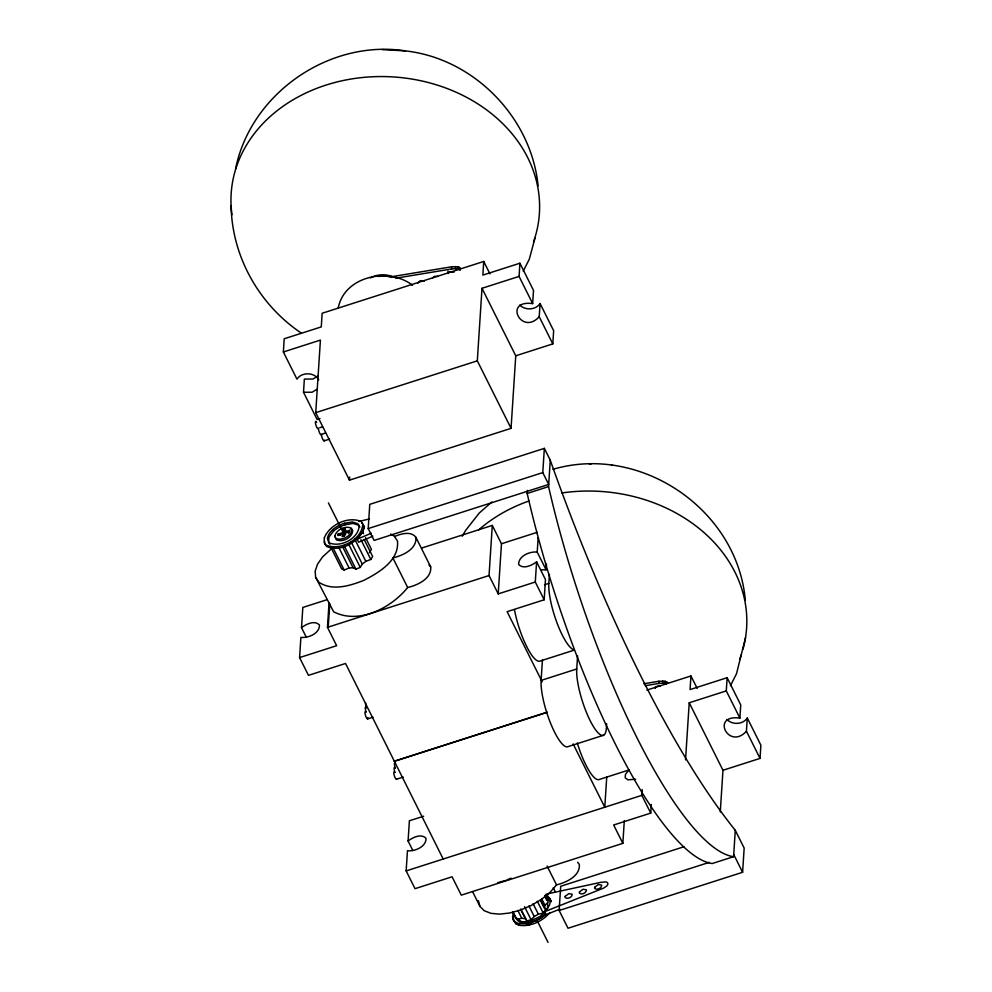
<?xml version="1.0" encoding="UTF-8"?>
<svg xmlns="http://www.w3.org/2000/svg" width="992" height="992" viewBox="0 0 992 992"><rect width="100%" height="100%" fill="white"/><g stroke="black" fill="none" stroke-linecap="round" stroke-linejoin="round"><path stroke-width="1.49" d="M318.767 379.787C314.464 372.062 301.704 371.789 296.955 379.167L283.365 351.974L284.208 338.78L321.272 326.901L322.152 313.261L483.736 261.466L489.936 273.854M319.957 418.562L317.105 419.48L303.515 392.274L304.358 379.08L312.939 379.031L317.899 376.067M443.201 859.035L345.526 663.474L308.462 675.354L299.584 657.584L300.886 637.385C308.301 638.253 319.697 633.504 319.461 624.997C314.638 619.876 306.181 624.142 301.518 627.651L306.305 637.224M301.518 627.651L302.82 607.451L327.062 599.689M483.736 261.466L482.856 275.094L519.92 263.215L519.064 276.408L482 288.288L515.753 355.793L511.054 428.346L349.469 480.153L315.729 412.647L320.416 340.095L283.365 351.974M299.584 657.584L336.648 645.705L327.472 627.353L329.034 603.037M349.469 480.153L349.68 477.065M544.348 448.372L542.773 472.601L548.7 484.443L374.12 540.417L368.206 528.575L369.768 504.345L544.348 448.372L550.262 460.214A565.626 139.475 72.2 0 0 735.283 830.304L744.161 848.061L742.599 872.29L568.019 928.252L559.141 910.495L560.703 886.265L683.934 846.759M624.315 820.558L622.84 843.349L461.268 895.156L452.092 876.792L415.028 888.683L406.15 870.914L407.452 850.714C414.867 851.582 426.262 846.833 426.027 838.327C421.203 833.193 412.746 837.459 408.084 840.98L412.858 850.541M408.084 840.98L409.386 820.781L423.646 816.218M395.696 278.219L451.546 268.968L451.682 266.774L457.92 266.774L460.437 268.026M451.546 268.968L455.427 268.671L455.564 266.476M460.3 270.221L457.783 268.968L457.92 266.774M459.135 269.464L459.271 267.27M511.054 428.346L477.313 360.84L482 288.288M541.669 569.805L546.108 569.854L537.218 552.085C529.802 551.23 518.407 555.966 518.642 564.485C523.466 569.606 531.923 565.341 536.598 561.819L535.283 582.019L498.22 593.898L489.044 575.546L492.292 525.413L421.786 548.018M498.22 593.898L501.468 543.765L492.292 525.413M519.783 305.077C525.202 310.57 535.767 310.149 540.07 303.515L539.214 316.708C521.544 336.313 502.894 299.547 532.654 303.602L533.51 290.408L519.92 263.215M735.283 830.304L733.584 856.691L712.206 863.536A309.256 76.26 72.2 0 1 527.186 493.458L527.384 490.395M537.218 552.085L538.16 537.664M515.753 355.793L552.804 343.902L553.66 330.708L540.07 303.515M733.584 856.691A309.256 76.26 72.2 0 1 548.564 486.601L550.262 460.214M542.19 681.851L507.11 611.667L544.162 599.788L545.476 579.588L536.598 561.819M546.108 569.854L546.48 564.076M603.644 735.221L568.019 746.641A38.601 9.523 72.2 0 1 550.709 723.577A38.601 9.523 72.2 0 1 541.111 680.4L542.438 659.878M573.103 649.475A38.601 9.523 72.2 0 1 556.661 621.972A38.601 9.523 72.2 0 1 548.836 583.383L549.419 574.331M606.62 723.8L606.335 728.19A38.601 9.523 72.2 0 1 590.116 720.576A38.601 9.523 72.2 0 1 576.736 668.98L577.592 655.786M606.757 776.848L604.785 807.228L573.14 743.926M622.84 843.349L613.664 824.997L650.727 813.105L641.849 795.348L642.221 789.57M645.184 685.708L658.762 683.463L658.911 681.268L665.148 681.268L667.666 682.508M650.727 813.105L651.285 804.45M658.762 683.463L662.644 683.166L662.792 680.958M666.5 681.764L666.364 683.959L665 683.463L665.148 681.268M685.534 759.897L689.229 702.782L726.28 690.891L727.136 677.697L690.072 689.589L690.953 675.949L646.896 690.085M720.279 811.964L722.97 770.276L689.229 702.782M727.012 719.572C732.418 725.065 742.983 724.644 747.286 718.01L746.43 731.203C728.76 750.808 710.111 714.042 739.883 718.096L740.739 704.903L727.136 677.697M722.97 770.276L760.033 758.396L760.889 745.203L747.286 718.01M328.24 626.671L329.766 603.818M514.067 914.872L513.162 919.584L515.753 923.738L526.802 923.738L536.945 920.576L545.823 914.748L559.885 909.131M342.612 532.654L344.249 534.874L344.559 531.662L345.873 531.228L345.104 528.724L342.922 529.455L342.612 532.654L337.937 534.217L337.801 535.568L342.488 534.018L344.125 536.226M342.488 534.018L342.228 536.697L344.41 535.978L344.67 533.287L349.444 531.7L349.568 530.336L344.794 531.923L345.563 534.44M344.794 531.923L345.104 528.724M745.525 637.62L736.51 673.742L730.447 685.695M513.335 913.384L512.579 916.695L513.162 919.584L515.046 921.866L518.097 923.366L518.766 925.201C530.236 927.148 542.314 921.345 549.754 912.776M329.865 544.261L328.513 542.388L329.009 537.044L333.634 530.968A17.509 9.015 -26.6 0 1 345.129 524.756L353.065 523.441L358.534 525.152L359.885 527.037M334.825 536.027C336.437 529.567 345.228 525.5 351.205 528.066L351.937 529.071C351.862 536.064 341.831 541.148 335.718 538.396L334.825 536.027L336.449 539.871C342.575 542.624 352.606 537.552 352.681 530.559L350.697 528.885M361.832 522.958L363.494 525.264L363.841 528.215L362.898 531.737L357.17 539.239L358.645 542.202L372.831 536.188M544.943 895.441L548.229 902.026L544.98 905.312L544.236 908.089L546.059 910.148L543.244 913.086L538.358 914.215L534.229 916.521L531.129 919.832L526.789 920.898L520.552 909.515M235.575 168.863C250.703 93.409 329.356 39.048 405.43 50.902C473.854 58.466 531.427 117.564 538.098 185.814M534.998 238.105L529.282 259.247L523.218 271.2M338.198 308.239C344.075 276.012 388.777 266.811 412.548 285.262M363.841 528.215C359.315 542.14 340.368 552.569 326.579 546.456L324.917 544.149L324.57 541.198M417.917 283.104L420.298 280.649L424.266 281.182M447.838 271.92L448.099 271.126M348.428 533.485L349.568 530.336M325.5 432.934L321.309 434.533A3.856 0.955 72.2 0 1 319.585 432.896A3.856 0.955 72.2 0 1 318.444 428.147L318.283 428.457A3.856 0.955 72.2 0 1 315.741 424.502A3.856 0.955 72.2 0 1 316.634 422.146M577.617 862.271L579.303 864.33C580.481 876.072 566.159 882.545 556.512 884.876L549.68 892.775L541.161 899.583L531.191 905.485L520.465 910.061L509.69 913.012L499.621 914.128L490.941 913.347L484.232 910.706L479.954 906.39L472.552 891.585M546.418 910.222L549.568 904.84L550.324 901.542L549.804 898.479L545.86 894.97M462.185 536.263L465.744 530.249L479.31 512.988L491.821 502.002M330.423 546.443L341.608 568.813L344.15 570.028L349.097 568.007L353.09 567.709L355.892 569.135L360.27 567.399L362.266 564.076L365.862 561.36L370.81 559.451L372.657 556.5L364.101 539.388M369.297 552.78L371.467 549.444L365.54 537.602M394.494 536.498C400.942 533.87 410.899 530.67 415.896 537.317L430.702 566.916C431.867 578.758 417.384 585.23 407.675 587.524C391.257 607.898 358.943 624.861 333.647 611.791L315.617 577.294L315.158 571.169L317.527 564.212L322.561 556.921L332.196 548.142M432.549 277.971L434.682 276.309L437.732 276.408M447.95 273.321L450.083 271.659L454.051 272.205M655.179 687.816L657.312 686.154L660.362 686.253M545.823 914.748L544.348 911.784L547.534 908.337L547.658 903.29M545.005 912.107L539.933 916.546L531.836 920.365A17.509 9.015 -26.6 0 1 520.688 921.407L516.658 918.108M545.749 913.582L540.677 918.022L532.58 921.841A17.509 9.015 -26.6 0 1 521.42 922.882A18.873 9.709 -26.6 0 1 517.402 919.584M628.494 770.511L625.431 774.392L625.208 777.802L627.886 779.836L635.624 779.253M529.133 924.978L531.861 922.56M317.056 389.261L312.083 392.224L303.515 392.274M370.388 277.909C377.617 273.953 386.818 273.68 394.159 277.462M506.999 879.879L511.029 878.168M357.17 539.239L371.343 533.225M544.348 911.784L603.396 888.212L606.819 885.992L607.885 884.194L607.612 882.694L606.075 881.9L600.78 882.347L546.332 894.09M315.729 412.647L477.313 360.84M319.784 427.713L322.487 426.845M324.148 440.857L329.542 439.121M368.206 528.575L542.773 472.601M527.186 493.458L548.564 486.601M501.468 543.765L537.106 532.344M327.472 627.353L489.044 575.546M544.558 584.747L548.836 583.383M574.318 650.082L540.119 661.044A38.601 9.523 72.2 0 1 514.488 609.758M367.648 718.902L373.042 717.166M541.111 680.4L576.736 668.98M394.37 761.174L547.138 712.194M394.357 761.335L547.125 712.355M396.478 779.241L403.223 777.083M629.25 769.879L599.329 779.464A38.601 9.523 72.2 0 1 577.282 742.946M406.15 870.914L641.849 795.348M559.141 910.495L709.392 862.321M497.587 882.669L505.66 880.462M512.69 912.38L516.844 919.522L521.767 918.257L525.152 918.728M344.385 523.28L352.321 521.953L357.79 523.677L359.141 525.549C358.992 538.482 340.442 547.869 329.133 542.785L327.484 538.482A18.873 9.709 -26.6 0 1 332.903 529.492A17.509 9.015 -26.6 0 1 344.385 523.28L345.129 524.756M358.968 521.457L369.446 518.928M552.953 469.315C640.485 443.56 737.44 509.528 745.314 600.309M377.84 276.396L386.173 276.049L391.629 277.376M391.307 276.768L451.682 266.774M643.82 683.761L658.911 681.268M405.43 50.902L382.156 49.6M611.469 465.372L612.659 465.397M589.384 464.095L590.885 464.219M455.427 268.671L457.783 268.968M662.644 683.166L665 683.463M337.937 534.217L340.268 535.271M518.766 925.201L515.852 923.726M546.282 897.822L549.332 899.335L551.217 901.616M547.026 899.31L550.076 900.81M549.804 898.479L551.292 901.443L549.407 899.012L546.307 897.376L545.315 895.404M390.736 534.08L394.221 536.077L397.457 540.962C399.528 560.53 378.721 572.756 363.655 580.432C349.829 585.838 332.295 591.319 318.854 582.192L315.617 577.294M301.196 333.002C259.247 304.817 231.967 256.668 231.111 205.914M429.028 564.857L430.702 566.916M342.922 529.455L344.559 531.662M519.064 276.408L532.654 303.602M539.214 316.708L552.804 343.902M726.28 690.891L739.883 718.096M746.43 731.203L760.033 758.396M690.953 675.949L697.153 688.349M733.72 854.521L742.599 872.29M535.283 582.019L544.162 599.788M407.675 587.524L392.869 557.926C402.591 555.619 417.062 549.159 415.896 537.317M547.1 866.041L556.512 884.876M553.251 887.753L555.322 891.882M363.494 525.264L364.473 527.248M547.931 896.061L549.407 899.012M362.254 531.03L363.568 533.659M545.389 897.512L546.704 900.153M541.694 898.74L544.98 905.312M360.952 539.71L370.81 559.451M540.789 899.632L546.059 910.148M540.293 900.19L543.579 906.775M537.317 901.244L543.244 913.086M354.677 538.991L365.862 561.36M533.101 903.687L538.358 914.215M351.081 541.706L362.266 564.076M328.414 502.882L344.695 535.444M537.205 920.688L548.055 942.4M348.428 543.715L360.27 567.399M528.959 905.994L534.229 916.521M531.836 920.365L532.58 921.841M344.05 545.451L355.892 569.135M524.545 906.676L531.129 919.832M342.575 546.654L353.09 567.709M332.903 529.492L333.634 530.968M520.862 909.056L526.789 920.898M338.57 546.964L349.097 568.007M517.812 910.371L521.767 918.257M520.688 921.407L521.42 922.882M332.965 547.658L344.15 570.028M327.484 538.482L328.228 539.958M512.901 911.623L516.844 919.522M526.802 923.738L527.595 925.338M655.08 687.245L655.365 688.051M447.863 272.75L448.148 273.569M478.404 900.699L479.954 906.39M513.273 918.084L513.868 921.308M396.75 778.534A3.856 0.955 72.2 0 1 394.407 776.004A3.856 0.955 72.2 0 1 394.655 772.198M395.064 772.508A3.856 0.955 72.2 0 1 394.109 768.18A3.856 0.955 72.2 0 1 395.349 768.254M395.362 767.994A3.856 0.955 72.2 0 1 394.394 763.989A3.856 0.955 72.2 0 1 395.262 763.257M366.532 707.656A3.856 0.955 72.2 0 1 365.664 702.869M366.209 712.082A3.856 0.955 72.2 0 1 365.254 707.767A3.856 0.955 72.2 0 1 366.482 707.842M367.908 717.526A3.856 0.955 72.2 0 1 366.817 718.32A3.856 0.955 72.2 0 1 365.044 713.484A3.856 0.955 72.2 0 1 365.825 711.847M561.856 492.962A154.43 126.802 3.7 0 1 743.008 649.19M741.26 654.894A154.43 126.802 3.7 0 1 739.734 659.097M478.615 529.951A154.43 126.802 3.7 0 1 528.947 501.01M324.421 440.15A3.856 0.955 72.2 0 1 322.797 439.394A3.856 0.955 72.2 0 1 321.458 434.223M231.967 214.756A154.43 126.802 3.7 0 1 398.127 77.302A154.43 126.802 3.7 0 1 533.547 241.812M324.322 537.85L324.173 542.661L325.835 544.98C339.748 551.242 362.564 539.698 362.75 523.788L361.088 521.482C347.981 515.927 329.48 524.731 324.322 537.85M565.192 896.384L565.155 897.537C567.325 899.645 572.434 897.239 572.198 894.214L568.751 893.656L565.192 896.384M579.44 891.982L579.402 893.135C581.572 895.243 586.681 892.837 586.446 889.824L582.998 889.254L579.44 891.982M594.704 887.27L594.667 888.423C596.849 890.531 601.946 888.125 601.722 885.1L598.263 884.542L594.704 887.27"/></g></svg>
